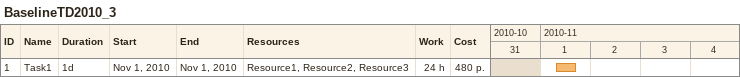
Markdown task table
BaselineTD2010_3

| ID | Task | Duration | Start | Finish | Resources | Work (h) | Cost (р.) |
|---|---|---|---|---|---|---|---|
| 1 | Task1 | 1d | 2010-11-01 | 2010-11-01 | Resource1, Resource2, Resource3 | 24 | 480 |
